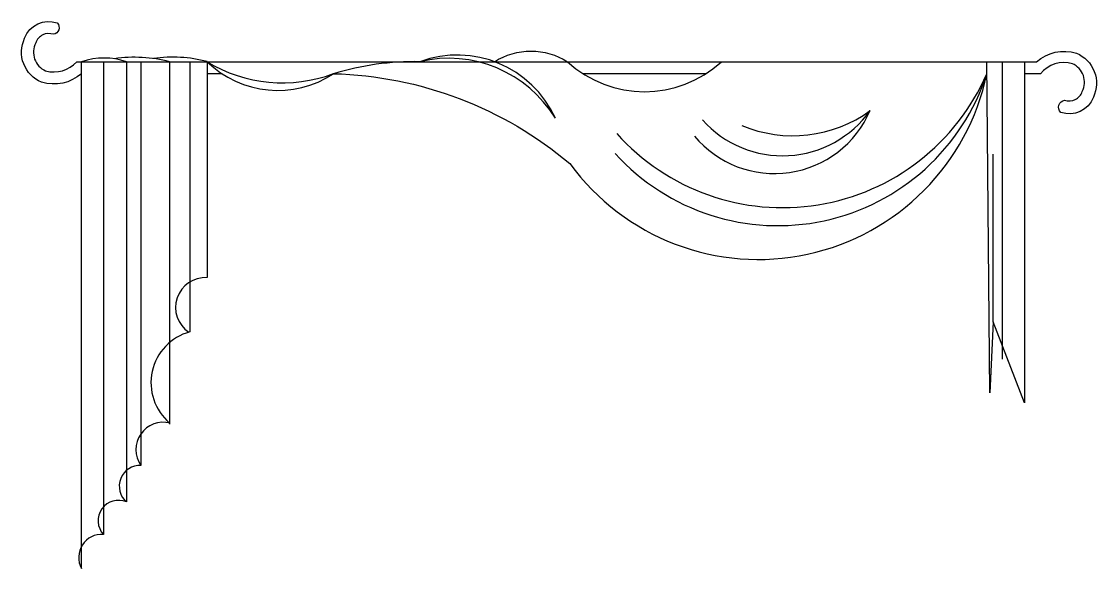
# Model space of a CAD drawing. Header units: metres. Extents: x 326 to 953, y 2459 to 2778.
import ezdxf

# ---------------------------------------------------------------- set-up
doc = ezdxf.new("R2010")
doc.units = ezdxf.units.M
doc.layers.add('3', color=3, linetype='Continuous')
doc.layers.add('6', color=7, linetype='Continuous')

msp = doc.modelspace()

# ---------------------------------------------------------------- linework, layer by layer
at = {"layer": '3'}
for p, q in [((374.01, 2754.56), (374.01, 2478.98)), ((387.42, 2754.56), (387.42, 2497.95)), ((395.81, 2754.56), (395.86, 2519.28)), ((412.58, 2754.56), (412.58, 2543.2)), ((424.32, 2754.56), (424.32, 2597.05)), ((898.08, 2581.16), (898.08, 2754.56)), ((892.62, 2602.99), (892.62, 2700.68))]:
    msp.add_line(p, q, dxfattribs=at)
msp.add_lwpolyline([(601.88, 2754.56, -0.29), (644.51, 2754.56, 0.39), (734.19, 2754.56, 0.39)], format="xyb", dxfattribs=at)
for centre, radius, start, end in [((580.16, 2695.5), 62.93, 24.48, 110.19), ((374.33, 2715.45), 41.25, 71.49, 108.51), ((392.32, 2675.67), 81.45, 75.6, 98.41), ((414.39, 2680.37), 76.85, 74.92, 98.37), ((475.6, 2797.08), 59.22, 225.89, 303.27), ((478.46, 2827.25), 85, 238.77, 290.4), ((555.49, 2590.88), 163.71, 88.97, 106.83), ((575.25, 2683.73), 72.8, 31.32, 103.35), ((767.19, 2786.96), 127.98, 222.2, 342.07), ((769.92, 2799.26), 129.77, 221.83, 336.53), ((765.14, 2750.1), 60.75, 219.88, 336.74), ((769.9, 2762.34), 62.6, 221.82, 324.63), ((775.87, 2787.97), 76.56, 247.12, 306.08)]:
    msp.add_arc(centre, radius, start, end, dxfattribs=at)
at = {"layer": '6'}
for p, q in [((361.23, 2459.16), (361.23, 2754.56)), ((434.38, 2754.56), (434.38, 2628.68))]:
    msp.add_line(p, q, dxfattribs=at)
for points in [[(361.23, 2747.57, -0.26), (337.91, 2742.65, -0.43), (328.03, 2768.21, -0.41), (347.09, 2777.12, -0.6), (344.8, 2770.51, 0.42)], [(344.8, 2770.51, 0.42), (334.47, 2765.46, 0.43), (340.25, 2749.25, 0.29), (358.38, 2754.56), (917.87, 2754.56, -0.26), (941.19, 2759.49, -0.43), (951.07, 2733.92, -0.41), (932.02, 2725.02, -0.62), (934.3, 2732.13, 0.42), (944.63, 2737.19, 0.43), (938.85, 2753.4, 0.3), (920.29, 2747.57), (910.84, 2747.57, -0.24)], [(443.11, 2747.57), (434.38, 2747.57, -0.24)], [(508.08, 2747.57, -0.17), (645.89, 2695.14, 0.65), (888.95, 2747.57, 0.67)], [(725.01, 2747.57), (653.69, 2747.57, -0.24)]]:
    msp.add_lwpolyline(points, format="xyb", dxfattribs=at)
msp.add_lwpolyline([(910.84, 2754.56), (910.84, 2555.7), (910.84, 2555.7), (892.62, 2602.99), (890.65, 2561.61), (888.89, 2754.56)], dxfattribs=at)
for centre, radius, start, end in [((433.39, 2611.33), 17.38, 86.73, 236.33), ((432.38, 2567.41), 30.71, 105.21, 229.86), ((408.78, 2528.51), 15.88, 75.28, 215.56), ((395.36, 2507.14), 12.15, 87.62, 229.21), ((382.72, 2487.04), 11.87, 66.68, 222.76), ((372.96, 2465.63), 13.4, 85.53, 208.85)]:
    msp.add_arc(centre, radius, start, end, dxfattribs=at)

doc.saveas('drawing.dxf')
